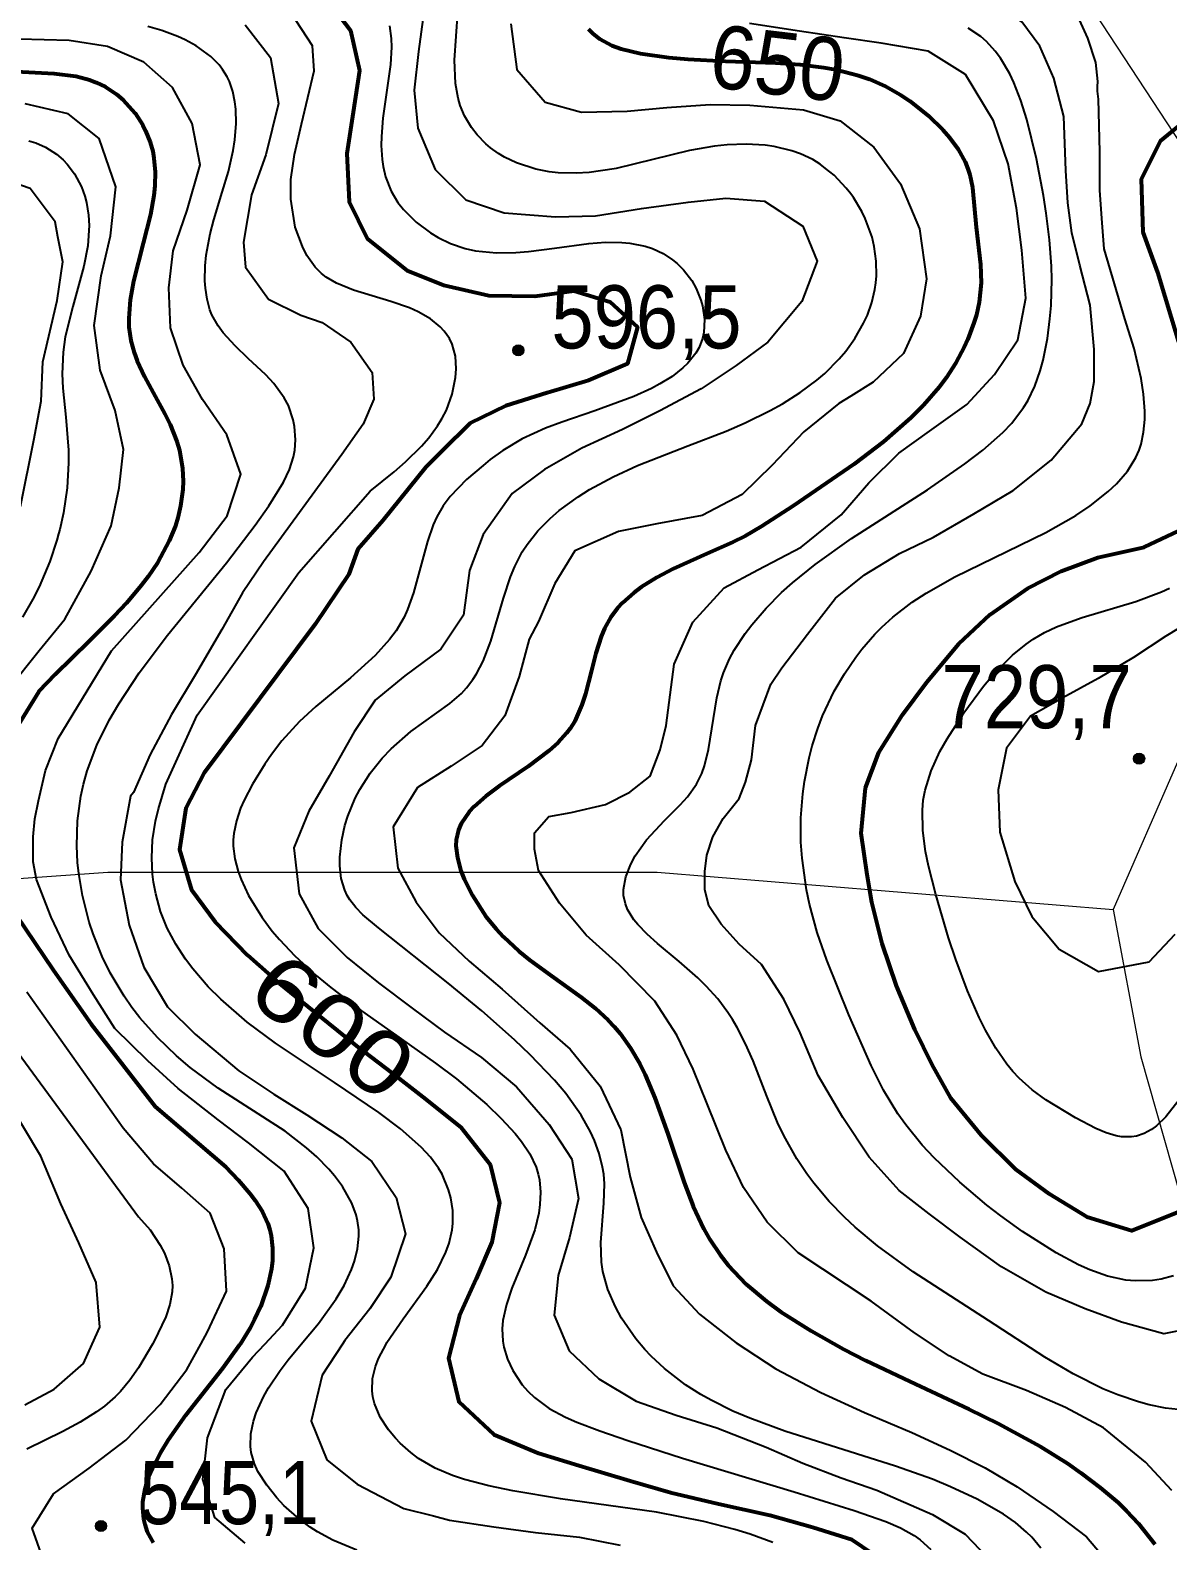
# Model space of a CAD drawing. Header units: metres. Extents: x 545098 to 555652, y 1854398 to 1862642.
# Drawn here: x 550895.9 to 551202.2, y 1859250.5 to 1859657.3 of the extents above; entities that cross this region are included whole.
import ezdxf
from ezdxf.enums import TextEntityAlignment as Align

# ---------------------------------------------------------------- set-up
doc = ezdxf.new("R2010")
doc.units = ezdxf.units.M
doc.header["$LTSCALE"] = 6.8
for name, color, linetype, lineweight in [('1', 7, 'Continuous', 25), ('2', 7, 'Continuous', 53), ('5', 7, 'Continuous', 13), ('52', 7, 'Continuous', 13), ('53', 7, 'Continuous', 13)]:
    doc.layers.add(name, color=color, linetype=linetype, lineweight=lineweight)
doc.layers.add('4', color=7, linetype='Continuous')

msp = doc.modelspace()

# ---------------------------------------------------------------- hatches: boundary and pattern name
at = {"layer": '5'}
for points in [[(551028.84, 1859571.12, 1), (551025.84, 1859571.12, 1)], [(551196, 1859461.14, 1), (551193, 1859461.14, 1)], [(550916.46, 1859254.48, 1), (550913.46, 1859254.48, 1)]]:
    msp.add_hatch(color=256, dxfattribs=at).paths.add_polyline_path(points)

# ---------------------------------------------------------------- linework, layer by layer
at = {"layer": '1'}
for points in [[(551174.26, 1859634.11), (551171.55, 1859644.39), (551167.77, 1859653.04), (551162.9, 1859659.54), (551154.26, 1859664.95), (551129.94, 1859671.27), (551119.99, 1859673.16), (551108.55, 1859678.5), (551099.54, 1859686.69), (551092.61, 1859697.07), (551089, 1859706.56), (551089.51, 1859718.16), (551095.33, 1859728.27), (551104.32, 1859737.8), (551113.07, 1859747.52), (551119.14, 1859755.52), (551125.81, 1859764.04)], [(550941.41, 1859516.65), (550948.96, 1859526.54), (550952.62, 1859537.78), (550948.88, 1859548.32), (550942.27, 1859557.88), (550937.09, 1859567.08), (550933.72, 1859577.13), (550933.26, 1859587.97), (550934.4, 1859597.94), (550938.19, 1859608.87), (550941.62, 1859621.04), (550939.51, 1859632.21), (550934.17, 1859641.92), (550926.51, 1859648.68), (550916.7, 1859652.93), (550906.35, 1859654.56), (550892.95, 1859654.95), (550881.95, 1859656.71), (550870.3, 1859662.02)], [(550939.65, 1859404.57), (550937.71, 1859407.16), (550935.07, 1859411.21), (550932.82, 1859415.49), (550931.86, 1859417.71), (550931.02, 1859419.99), (550929.72, 1859424.7), (550929.13, 1859427.91), (550928.86, 1859430.07), (550928.63, 1859434.4), (550928.86, 1859439.26), (550929.65, 1859444.33), (550930.43, 1859447.67), (550932.4, 1859454.26), (550940.87, 1859472.83), (550968.26, 1859511.3), (550987.43, 1859533.19), (550993.9, 1859538.39), (550997, 1859541.08), (551001.3, 1859545.31), (551003.24, 1859547.56), (551005.57, 1859550.73), (551006.6, 1859552.4), (551006.84, 1859552.86), (551007.96, 1859555.02), (551009.54, 1859559.26), (551010.46, 1859563.82), (551010.61, 1859566.14), (551010.38, 1859569.56), (551009.5, 1859572.78), (551008.78, 1859574.26), (551007.4, 1859576.25), (551006.28, 1859577.45), (551003.71, 1859579.55), (551000.37, 1859581.5), (550997.99, 1859582.56), (550993.01, 1859584.29), (550982.95, 1859587.3), (550978.35, 1859589.21), (550975.6, 1859590.85), (550974.34, 1859591.82), (550972.64, 1859593.48), (550970.39, 1859596.68), (550969.18, 1859599.09), (550967.29, 1859604.26), (550966.1, 1859611.8), (550966.1, 1859617.09), (550967.06, 1859623.82), (550968.99, 1859631.99), (550972.35, 1859646.42), (550971.87, 1859653.15), (550967.54, 1859659.89)], [(551001.9, 1859662.2), (551000.42, 1859651.55), (550999.33, 1859641.16), (551000.26, 1859630.91), (551004.92, 1859619.84), (551013.18, 1859611.66), (551023.55, 1859608.11), (551037.35, 1859607.02), (551048.1, 1859607.36), (551060.47, 1859609.3), (551073.07, 1859611.05), (551083.2, 1859612.07), (551093.66, 1859611.31), (551103.99, 1859604.56), (551107.81, 1859595.09), (551103.69, 1859584.22), (551094.55, 1859573.28), (551086.02, 1859567.01), (551076.53, 1859560.73), (551065.4, 1859554.78), (551055.43, 1859549.83), (551044.4, 1859544.75), (551034.41, 1859539.04), (551025.7, 1859532.53), (551017.85, 1859521.54)], [(551022.04, 1859624.09), (551019.83, 1859625.68), (551018.56, 1859626.76), (551016.25, 1859629.15), (551014.73, 1859631.11), (551012.86, 1859634.26), (551011.71, 1859637.08), (551011.14, 1859639.02), (551010.43, 1859643.01), (551010.18, 1859649.26), (551011.04, 1859662.19)], [(551203.79, 1859321.83), (551200.42, 1859320.95), (551198.09, 1859320.61), (551193.41, 1859320.48), (551190.89, 1859320.71), (551185.98, 1859321.76), (551181.24, 1859323.44), (551178.16, 1859324.83), (551172.2, 1859328.04), (551163.08, 1859333.81), (551157.28, 1859338), (551153.53, 1859340.92), (551146.24, 1859347.09), (551139.36, 1859353.6), (551136.12, 1859357.04), (551131.65, 1859362.5), (551129.53, 1859365.52), (551125.7, 1859371.84), (551122.32, 1859378.46), (551116.32, 1859392.17), (551110.41, 1859406.89), (551107.85, 1859414.35), (551105.76, 1859421.93), (551104.94, 1859425.78), (551103.74, 1859434.34), (551103.45, 1859438.67), (551103.44, 1859445.19), (551103.92, 1859451.71), (551104.36, 1859454.96), (551105.63, 1859461.39), (551106.46, 1859464.57), (551107.97, 1859469.26), (551109.29, 1859472.67), (551112.4, 1859479.27), (551115.14, 1859483.99), (551118.2, 1859488.48), (551119.85, 1859490.62), (551123.37, 1859494.68), (551125.24, 1859496.58), (551128.16, 1859499.26), (551133.42, 1859503.32), (551137.12, 1859505.75), (551144.87, 1859510.1), (551169.42, 1859522.01), (551177.45, 1859526.64), (551181.34, 1859529.26), (551186.18, 1859533.07), (551188.41, 1859535.16), (551191.35, 1859538.55), (551193.66, 1859542.27), (551194.53, 1859544.26), (551195.04, 1859545.82), (551195.72, 1859549.07), (551196.02, 1859552.44), (551196.03, 1859554.71), (551195.71, 1859559.26), (551195.1, 1859563.48), (551193.18, 1859571.64), (551190.63, 1859579.61), (551185.07, 1859598.41), (551184.5, 1859606.57), (551183.95, 1859614.22), (551183.95, 1859624.59), (551183.58, 1859638.74), (551183.32, 1859640.91), (551183.34, 1859642.2), (551183.37, 1859643.48), (551182.86, 1859648.61), (551180.68, 1859655.16), (551178.49, 1859660.07)], [(550917.2, 1859471.54), (550919.72, 1859475.88), (550925.27, 1859484.26), (550932.88, 1859494.38), (550948.75, 1859513.92), (550956.49, 1859524), (550960.19, 1859529.26), (550964.12, 1859535.63), (550965.68, 1859538.98), (550966.78, 1859542.46), (550967.12, 1859544.26), (550967.33, 1859546.97), (550967.08, 1859550.61), (550966.73, 1859552.41), (550965.41, 1859556.26), (550964.31, 1859558.34), (550961.51, 1859562.15), (550959.32, 1859564.5), (550954.58, 1859568.95), (550951.05, 1859572.28), (550947.87, 1859575.79), (550946.5, 1859577.67), (550944.84, 1859580.69), (550944.31, 1859582.03), (550943.52, 1859584.86), (550943.07, 1859587.81), (550942.94, 1859589.81), (550943.01, 1859593.85), (550943.31, 1859596.78), (550944.39, 1859602.52), (550945.37, 1859606.28), (550947.62, 1859613.72), (550949.25, 1859619.3), (550950.56, 1859624.95), (550951.02, 1859627.82), (550951.36, 1859632.21), (550951.25, 1859636.09), (550951.02, 1859638.02), (550950.44, 1859640.83), (550949.52, 1859643.5), (550948.92, 1859644.76), (550947.7, 1859646.75), (550946.74, 1859647.98), (550944.53, 1859650.22), (550940.6, 1859653.09), (550937.66, 1859654.69), (550935.61, 1859655.62), (550931.36, 1859657.21), (550927.55, 1859658.33)], [(550953.8, 1859658.73), (550960.64, 1859649.95), (550962.79, 1859637.61), (550959.35, 1859623.73), (550955.53, 1859613.01), (550953.36, 1859600.27), (550953.84, 1859593.54), (550960.09, 1859584.88), (550968.74, 1859580.56), (550974.51, 1859578.63), (550982.2, 1859573.34), (550987.97, 1859565.17), (550988.45, 1859557.95), (550985.56, 1859551.22), (550979.8, 1859543.04), (550958.7, 1859514.16), (550953.09, 1859505.79), (550947.46, 1859495.92), (550940.31, 1859483.61), (550933.91, 1859473.01), (550928.17, 1859462.27), (550923.75, 1859452.01), (550922.88, 1859451.05), (550920.65, 1859438.64), (550920.18, 1859428.49), (550922.54, 1859416.33), (550926.51, 1859405.01), (550932.87, 1859394.31), (550940.33, 1859386.97), (550952.07, 1859377.03), (550961.53, 1859370.79), (550970.37, 1859365.23), (550979.84, 1859358.99), (550987.91, 1859352.68), (550994.48, 1859342.97), (550996.97, 1859333.19), (550993.04, 1859321.54), (550987.33, 1859313), (550980.65, 1859304.45), (550980.01, 1859303.48), (550974.5, 1859295.11), (550971.52, 1859282.72), (550975.81, 1859272.3), (550983.91, 1859265.78), (550996.53, 1859259.18), (551004.46, 1859257.18), (551008.83, 1859256.08), (551020.76, 1859254.22), (551032, 1859252.7), (551043.85, 1859251.48), (551054.75, 1859249.28)], [(550992.69, 1859658.53), (550993.12, 1859655.08), (550993.19, 1859652.76), (550992.94, 1859648.05), (550990.88, 1859633.59), (550990.46, 1859628.71), (550990.42, 1859626.26), (550990.66, 1859622.46), (550990.94, 1859620.58), (550991.58, 1859617.83), (550993.09, 1859613.93), (550994.93, 1859610.9), (550996.4, 1859609.02), (550999.8, 1859605.64), (551003.69, 1859602.71), (551005.78, 1859601.46), (551009.04, 1859599.89), (551013.04, 1859598.55)], [(551025.35, 1859659.07), (551026.96, 1859646.77), (551034.54, 1859637.97), (551044.39, 1859635.22), (551056.63, 1859635.53), (551067.3, 1859636.51), (551078.96, 1859637.29), (551089.66, 1859637.1), (551104.13, 1859635.87), (551113.99, 1859632.91), (551123.09, 1859625.79), (551130.26, 1859615.98), (551135.38, 1859603.79), (551137.23, 1859590.34), (551135.67, 1859580.32), (551131.02, 1859570.25), (551122.89, 1859562.53), (551116.84, 1859558.78), (551113.65, 1859556.81), (551104.22, 1859549.15), (551095.69, 1859540.2), (551095.61, 1859540.12), (551087.58, 1859532.27), (551076.84, 1859526.58), (551064.62, 1859524.35), (551054.29, 1859522.34), (551042.54, 1859517.07), (551037.2, 1859508.3), (551032.79, 1859498.04), (551030.27, 1859493.36), (551027.54, 1859483.26), (551023.69, 1859472.69), (551017.6, 1859464.64), (551009.26, 1859459.11), (551000.2, 1859453.38), (550993.67, 1859442.8), (550994.93, 1859431.69), (550999.81, 1859422.52), (551005.98, 1859414.27), (551014.12, 1859406.57), (551022.99, 1859399.08), (551033.12, 1859390.02), (551041.3, 1859382.87), (551049.4, 1859372.92), (551054.92, 1859361.15), (551057.45, 1859348.47), (551060.4, 1859337.57), (551064.56, 1859328.2), (551069, 1859319.2)], [(551041.55, 1859446.62), (551050.82, 1859448.8), (551057.37, 1859452.08), (551062.83, 1859456.45), (551065.56, 1859463.54), (551067.19, 1859470.09), (551069.33, 1859486.57), (551074.36, 1859497.87), (551082.74, 1859507.11), (551091.87, 1859511.96), (551103.52, 1859518.08), (551114.31, 1859526.77), (551121.69, 1859535.46), (551129.81, 1859543.4), (551138.06, 1859549.31), (551148.08, 1859556.52), (551155.53, 1859564.58), (551161.88, 1859573.9), (551164.03, 1859585.16), (551162.89, 1859598.06), (551161.5, 1859609.42), (551159.2, 1859621.32), (551155.33, 1859632.92), (551147.73, 1859645.35), (551137.66, 1859651.71), (551125.02, 1859653.8), (551115.12, 1859655.26), (551103.04, 1859657.1), (551089.55, 1859659.09)], [(551166.83, 1859622.67), (551164.28, 1859633.27), (551162.68, 1859638.4), (551160.77, 1859643.27), (551159.68, 1859645.56), (551157.2, 1859649.79), (551155.78, 1859651.7), (551153.42, 1859654.27), (551151.88, 1859655.6), (551148.5, 1859657.89)], [(550890.11, 1859480.06), (550898.27, 1859490.24), (550905.25, 1859498.68), (550912.33, 1859511.61), (550917.68, 1859523.8), (550919.84, 1859534.1), (550921.05, 1859544.4), (550918.8, 1859554.91), (550914.71, 1859565.74), (550913.13, 1859577.83), (550915.03, 1859591.2), (550917.56, 1859601.98), (550918.94, 1859615.18), (550914.47, 1859628.2), (550906.09, 1859634.76), (550894.54, 1859637.52)], [(551213.28, 1859308.63), (551201.12, 1859306.27), (551189.78, 1859309.38), (551180, 1859313.01), (551169.36, 1859317.49), (551157.46, 1859324.29), (551146.28, 1859332.26), (551138, 1859338.54), (551129.92, 1859344.84), (551121.84, 1859353.83), (551114.72, 1859364.54), (551108.07, 1859375.85), (551103.23, 1859387.28), (551098.84, 1859396.4), (551092.84, 1859405.68), (551086.83, 1859411.14), (551081.92, 1859416.59), (551078.65, 1859421.51), (551077.56, 1859425.88), (551077.56, 1859430.79), (551078.1, 1859435.16), (551079.74, 1859440.07), (551082.47, 1859444.98), (551086.83, 1859450.44), (551088.47, 1859454.81), (551090.11, 1859460.81), (551091.2, 1859470.09), (551095.31, 1859481.19), (551098.28, 1859485.61), (551105.19, 1859494.68), (551112.77, 1859504.36), (551120.55, 1859510.65), (551130, 1859516.39), (551139.18, 1859520.82), (551149.96, 1859527.05), (551160.62, 1859533.37), (551170.84, 1859541.56), (551179.12, 1859551.35), (551181.28, 1859556.76), (551182.37, 1859562.71), (551182.37, 1859571.36), (551181.28, 1859583.27), (551178.58, 1859594.08), (551176.42, 1859602.74), (551175.34, 1859610.85), (551174.8, 1859619.51), (551174.26, 1859634.11)], [(550895.53, 1859627.5), (550897.37, 1859626.97), (550900.01, 1859625.86), (550902.97, 1859623.95), (550904.77, 1859622.38), (550905.87, 1859621.21), (550907.81, 1859618.65), (550909.68, 1859615.12), (550910.59, 1859612.63), (550911.05, 1859610.92), (550911.63, 1859607.47), (550911.79, 1859604.73), (550911.42, 1859599.25), (550910.38, 1859593.8), (550907.35, 1859582.9), (550905.34, 1859574.7), (550904.74, 1859570.59), (550904.54, 1859564.79), (550904.72, 1859560.9), (550905.47, 1859553.09), (550906.17, 1859544.26), (550906.21, 1859540.85), (550905.82, 1859534.05), (550904.83, 1859527.31), (550903.85, 1859522.88), (550903.53, 1859521.67), (550903.07, 1859519.97), (550901.18, 1859514.26), (550898.29, 1859507.44), (550896.61, 1859504.13), (550893.78, 1859499.26)], [(551050.09, 1859323.06), (551049.71, 1859325.55), (551049.55, 1859330.8), (551050.38, 1859341.39), (551050.51, 1859346.65), (551050.32, 1859349.26), (551050.03, 1859351.11), (551049.13, 1859354.77), (551047.82, 1859358.34), (551046.76, 1859360.66), (551044.27, 1859365.12), (551040.14, 1859370.96), (551037.1, 1859374.59), (551030.55, 1859381.4), (551026.29, 1859385.45), (551017.53, 1859393.2), (551008.49, 1859400.68), (550989.71, 1859415.56), (550985.47, 1859419.12), (550983.58, 1859421.05), (550981.96, 1859423.14), (550981.29, 1859424.26), (550980.6, 1859425.73), (550979.67, 1859428.9), (550979.28, 1859432.28), (550979.27, 1859434.6), (550979.77, 1859439.26), (550980.63, 1859443.15), (550981.41, 1859445.66), (550983.41, 1859450.49), (550984.63, 1859452.79), (550987.43, 1859457.19), (550990.7, 1859461.27), (550993.11, 1859463.81), (550998.41, 1859468.44), (551008.91, 1859476.01), (551012.02, 1859478.73), (551013.41, 1859480.22), (551015.11, 1859482.43), (551016.11, 1859484.01), (551017.84, 1859487.37), (551019.93, 1859492.8), (551023.35, 1859504.37), (551025.26, 1859510.1), (551026.39, 1859512.86), (551028.41, 1859516.8), (551029.68, 1859518.78), (551032.59, 1859522.49), (551035.91, 1859525.86), (551038.31, 1859527.93), (551043.41, 1859531.66), (551046.5, 1859533.6), (551052.87, 1859537.05), (551059.45, 1859540.05), (551073, 1859545.36), (551083.29, 1859549.37), (551088.41, 1859551.57), (551095.19, 1859554.89), (551098.49, 1859556.72), (551103.26, 1859559.73), (551107.74, 1859563.07), (551109.86, 1859564.88), (551113.76, 1859568.78), (551115.54, 1859570.89), (551117.96, 1859574.26), (551120.33, 1859578.43), (551121.32, 1859580.62), (551122.52, 1859584.01), (551123.36, 1859587.49), (551123.62, 1859589.26), (551123.79, 1859591.21), (551123.74, 1859595.13), (551123.2, 1859599.04), (551122.58, 1859601.61), (551120.76, 1859606.61), (551119.82, 1859608.54), (551117.59, 1859612.24), (551116.84, 1859613.24), (551115.65, 1859614.82), (551112.35, 1859618.3), (551110.03, 1859620.12), (551108.62, 1859621.23), (551106.62, 1859622.46), (551103.32, 1859624.03), (551101.02, 1859624.85), (551096.23, 1859626), (551093.77, 1859626.34), (551088.72, 1859626.62), (551083.6, 1859626.42), (551080.17, 1859626.07), (551073.41, 1859624.92), (551053.71, 1859620.12), (551053.14, 1859619.98), (551046.39, 1859618.98), (551042.94, 1859618.78), (551038.1, 1859618.94), (551035.68, 1859619.22), (551032.08, 1859619.91), (551026.86, 1859621.59), (551023.59, 1859623.16), (551022.04, 1859624.09)], [(551208.41, 1859285.51), (551201.59, 1859286.23), (551197.21, 1859287.12), (551194.35, 1859287.89), (551188.77, 1859289.77), (551184.7, 1859291.46), (551176.78, 1859295.43), (551169.08, 1859299.97), (551153.96, 1859309.8), (551133.69, 1859322.95), (551124.07, 1859329.94), (551118.03, 1859334.98), (551115.15, 1859337.65), (551111.04, 1859341.89), (551106.95, 1859346.77), (551105.04, 1859349.34), (551102.36, 1859353.33), (551098.81, 1859359.65), (551097.17, 1859363.12), (551094.25, 1859370.24), (551090.54, 1859379.75), (551088.53, 1859384.35), (551086.28, 1859388.76), (551085.03, 1859390.87), (551083.78, 1859392.78), (551081.02, 1859396.42), (551077.91, 1859399.89), (551075.66, 1859402.14), (551070.69, 1859406.54), (551064.81, 1859411.37), (551062.02, 1859413.85), (551059.54, 1859416.44), (551058.47, 1859417.77), (551056.78, 1859420.55), (551056.19, 1859422), (551055.7, 1859424.26), (551055.66, 1859425.9), (551056.25, 1859429.3), (551057.59, 1859432.74), (551058.82, 1859435), (551061.83, 1859439.26), (551066.67, 1859444.44), (551070.95, 1859448.67), (551072.89, 1859450.82), (551075.35, 1859454.26), (551076.76, 1859457.16), (551077.49, 1859459.22), (551078.58, 1859463.57), (551080.77, 1859477.5), (551081.84, 1859482.06), (551082.55, 1859484.26), (551084.16, 1859487.98), (551085.45, 1859490.34), (551088.41, 1859494.82), (551090.21, 1859497.19), (551094.06, 1859501.67), (551098.22, 1859505.85), (551101.14, 1859508.48), (551107.28, 1859513.46), (551117.06, 1859520.39), (551137.53, 1859533.57), (551147.56, 1859540.53), (551152.39, 1859544.26), (551157.77, 1859548.97), (551160.22, 1859551.52), (551163.41, 1859555.69), (551164.52, 1859557.55), (551166.4, 1859561.48), (551167.86, 1859565.63), (551168.63, 1859568.48), (551169.79, 1859574.26), (551170.49, 1859579.6), (551170.78, 1859583.15), (551170.98, 1859590.22), (551170.89, 1859593.76), (551170.4, 1859600.85), (551169.52, 1859608.01), (551168.75, 1859612.84), (551166.83, 1859622.67)], [(550893.3, 1859529.09), (550896.89, 1859546.87), (550898.82, 1859557.45), (550899.3, 1859568.03), (550903.13, 1859584.52), (550904.64, 1859594.96), (550903.35, 1859601.67), (550902.58, 1859605.71), (550895.93, 1859614.72), (550886.45, 1859617.95)], [(551013.04, 1859598.55), (551015.8, 1859597.94), (551021.49, 1859597.33), (551026.64, 1859597.42), (551030.12, 1859597.71), (551037.12, 1859598.62), (551046.35, 1859599.86), (551050.85, 1859600.2), (551055.22, 1859600.17), (551057.35, 1859599.98), (551061.47, 1859599.17), (551063.45, 1859598.51), (551066.32, 1859597.16), (551068.89, 1859595.46), (551070.1, 1859594.46), (551071.8, 1859592.77), (551074.02, 1859589.87), (551075.23, 1859587.72), (551076.47, 1859584.64), (551076.91, 1859583.05), (551077.45, 1859579.45), (551077.29, 1859575.93), (551076.93, 1859574.26), (551076, 1859571.87), (551075.16, 1859570.38), (551072.98, 1859567.65), (551071.68, 1859566.39), (551068.75, 1859564.09), (551065.47, 1859562.05), (551063.16, 1859560.82), (551058.41, 1859558.65), (551047.95, 1859554.79), (551039.02, 1859551.76), (551034.7, 1859550.13), (551028.41, 1859547.23), (551023.16, 1859544.1), (551019.79, 1859541.71), (551017.9, 1859540.12), (551013.41, 1859536.35), (551009, 1859531.77), (551007.13, 1859529.26), (551005.4, 1859526.23), (551004.44, 1859524.1), (551002.86, 1859519.65), (550999.12, 1859505.76), (550997.54, 1859501.35), (550996.58, 1859499.26), (550994.4, 1859495.56), (550992.69, 1859493.26), (550988.8, 1859488.94), (550982.15, 1859482.95), (550972.82, 1859475.22), (550968.41, 1859471.16), (550963.68, 1859465.95), (550960.84, 1859462.24), (550959.06, 1859459.67), (550955.77, 1859454.26), (550953.53, 1859449.97), (550952.57, 1859447.77), (550951.41, 1859444.41), (550950.7, 1859440.99), (550950.56, 1859439.26), (550950.56, 1859437.56), (550950.99, 1859434.15), (550951.89, 1859430.77), (550952.7, 1859428.55), (550954.71, 1859424.26), (550958.33, 1859418.36), (550961.08, 1859414.72), (550963.04, 1859412.41), (550967.18, 1859408.03), (550972.89, 1859402.77), (550976.87, 1859399.48), (550985.13, 1859393.25), (550993.64, 1859387.25), (551005.05, 1859379.17), (551010.67, 1859374.9), (551018.83, 1859368.01), (551022.73, 1859364.26), (551026.5, 1859360.19), (551028.22, 1859358.04), (551030.44, 1859354.68), (551032.11, 1859351.12), (551032.69, 1859349.26), (551033.03, 1859347.67), (551033.33, 1859344.39), (551033.17, 1859341.03), (551032.85, 1859338.77), (551031.77, 1859334.26), (551029.27, 1859327.41), (551025.58, 1859318.55), (551024.11, 1859314.17), (551023.18, 1859309.79), (551023, 1859307.59), (551023.17, 1859304.26), (551023.46, 1859302.65), (551024.42, 1859299.43), (551025.86, 1859296.32), (551028.41, 1859292.49), (551029.91, 1859290.76), (551031.7, 1859289.05)], [(551017.85, 1859521.54), (551014.23, 1859511.8), (551012.6, 1859499.75), (551006.44, 1859490.67), (550996.76, 1859483.4), (550988.79, 1859476.87), (550983.09, 1859468.38), (550976.42, 1859456.46), (550970.93, 1859446.98), (550966.88, 1859437.14), (550968.3, 1859424.76), (550973.43, 1859415.41), (550981.26, 1859407.57), (550989.72, 1859400.78), (550998.72, 1859393.94), (551007.45, 1859387.51), (551017.42, 1859380.68), (551026.88, 1859372.72), (551035.63, 1859362.64), (551041.72, 1859353.3), (551043.57, 1859342.68), (551041.1, 1859332.18), (551038.07, 1859321.93), (551037.02, 1859311.29), (551040.99, 1859301.69), (551049.01, 1859294.09), (551059.09, 1859288.13), (551069.86, 1859284.31), (551080.8, 1859280.93), (551094.11, 1859275.7), (551103.97, 1859271.44), (551114.23, 1859267.45), (551123.87, 1859264.13), (551138.84, 1859257.6), (551147.66, 1859252.24), (551155.67, 1859243.89)], [(550953.8, 1859249.86), (550945.64, 1859256.8), (550942.34, 1859267.04), (550943.64, 1859278.27), (550948.6, 1859291.24), (550955.8, 1859299.97), (550959.09, 1859303.48), (550963.87, 1859308.59), (550970.07, 1859318.49), (550972.27, 1859329.4), (550970.75, 1859339.96), (550964.25, 1859350.01), (550954.71, 1859357.65), (550946.53, 1859363.85), (550935.71, 1859372.29), (550927.59, 1859379.78), (550918.68, 1859388.46), (550912.94, 1859397.54), (550906.36, 1859408.22), (550901.55, 1859418.49), (550897.62, 1859428.58), (550896.66, 1859433.39), (550896.66, 1859440.12), (550897.14, 1859444.93), (550898.1, 1859449.74), (550900.03, 1859457.92), (550903.39, 1859466.57), (550917.81, 1859490.14), (550941.41, 1859516.65)], [(551205.28, 1859369.27), (551201.72, 1859364.68), (551199.17, 1859362.25), (551197.86, 1859361.28), (551195.86, 1859360.16), (551193.84, 1859359.48), (551192.48, 1859359.26), (551189.74, 1859359.3), (551188.36, 1859359.53), (551185.6, 1859360.34), (551182.84, 1859361.5), (551177.36, 1859364.43), (551169.43, 1859369.22), (551165.69, 1859371.95), (551162.17, 1859375.12), (551160.5, 1859376.91), (551158.9, 1859378.86), (551155.9, 1859383.18), (551153.15, 1859387.99), (551151.44, 1859391.41), (551148.29, 1859398.62), (551145.12, 1859407.09), (551143.21, 1859412.86), (551139.76, 1859424.52), (551137.78, 1859432.26), (551137, 1859436.09), (551136.23, 1859441.75), (551136.13, 1859447.29), (551136.39, 1859450), (551136.88, 1859452.66), (551138.49, 1859457.89), (551140.85, 1859463.06), (551142.78, 1859466.51), (551147.32, 1859473.51), (551152.6, 1859480.67), (551155.55, 1859484.16), (551160.45, 1859489.05), (551164.08, 1859491.97), (551166.01, 1859493.3), (551169.06, 1859495.09), (551172.3, 1859496.64), (551174, 1859497.26), (551179.21, 1859499.17), (551193.64, 1859503.44), (551200.51, 1859506.05), (551202.66, 1859507.09)], [(551211.46, 1859500.04), (551201.71, 1859494.15), (551193.01, 1859488.39), (551183.45, 1859482.74), (551174, 1859477.49), (551165.24, 1859472.62), (551158.82, 1859463.93), (551156.55, 1859452.76), (551156.97, 1859441.38), (551161.05, 1859428.1), (551165.62, 1859418.61), (551173, 1859409.79), (551183.55, 1859403.81), (551197.23, 1859406.44), (551204.22, 1859413.91)], [(550983.84, 1859247.99), (550977.4, 1859250.64), (550973.29, 1859252.88), (550971.31, 1859254.16), (550968.41, 1859256.28), (550964.23, 1859259.99), (550962.29, 1859262.07), (550959.59, 1859265.44), (550957.22, 1859269.2), (550956.3, 1859271.18), (550955.39, 1859274.26), (550955.19, 1859275.93), (550955.31, 1859279.3), (550956.03, 1859282.7), (550956.78, 1859284.94), (550958.73, 1859289.26), (550960.11, 1859291.72), (550963.18, 1859296.34), (550965.4, 1859299.25), (550968.88, 1859303.48), (550973.49, 1859309.06), (550978.33, 1859315.68), (550980.44, 1859319.26), (550982.43, 1859323.55), (550983.22, 1859325.77), (550984.06, 1859329.17), (550984.41, 1859332.57), (550984.38, 1859334.26), (550984.04, 1859336.7), (550983.65, 1859338.31), (550982.49, 1859341.44), (550979.97, 1859345.93), (550977.88, 1859348.75), (550976.35, 1859350.55), (550973.06, 1859353.91), (550970.29, 1859356.37), (550964.52, 1859360.78), (550946.52, 1859372.37), (550938.93, 1859378), (550935.31, 1859381.07), (550930.18, 1859386.01), (550925.46, 1859391.33), (550923.29, 1859394.14), (550921.18, 1859397.16), (550917.42, 1859403.48), (550915.26, 1859407.89), (550912.81, 1859413.97), (550911.78, 1859417.09), (550909.95, 1859424.26), (550908.97, 1859430.19), (550908.66, 1859433.17), (550908.43, 1859437.66), (550908.62, 1859444.38), (550909.51, 1859451.01), (550910.22, 1859454.26), (550911.23, 1859457.84), (550913.87, 1859464.81), (550917.2, 1859471.54)], [(551203.31, 1859264.04), (551196.26, 1859271.65), (551184.92, 1859280.88), (551174.69, 1859286.38), (551164.14, 1859290.98), (551152.44, 1859295.34), (551143.35, 1859300.34), (551134, 1859306.48), (551122.32, 1859315.03), (551102.68, 1859328.07), (551094.37, 1859336.27), (551087.96, 1859345.68), (551083.18, 1859355.72), (551078.21, 1859368.2), (551074.38, 1859377.5), (551070.03, 1859386.63), (551064.07, 1859395.87), (551054.49, 1859405.64), (551045.57, 1859413.56), (551038.39, 1859422.23), (551032.8, 1859430.99), (551031.73, 1859436.79), (551031.73, 1859441.16), (551035.55, 1859445.53), (551041.55, 1859446.62)], [(551095.91, 1859250), (551089.77, 1859252.26), (551085.63, 1859253.56), (551077.26, 1859255.73), (551064.51, 1859258.17), (551038.69, 1859261.81), (551025.82, 1859263.93), (551019.44, 1859265.28), (551012.85, 1859267.01), (551009.63, 1859268.1), (551004.94, 1859270.1), (551000.48, 1859272.7), (550998.36, 1859274.26), (550995.54, 1859276.78), (550994.22, 1859278.16), (550992.41, 1859280.35), (550990.17, 1859283.83), (550988.63, 1859287.45), (550988.18, 1859289.26), (550987.97, 1859290.91), (550988.11, 1859294.18), (550988.89, 1859297.43), (550989.71, 1859299.57), (550991.75, 1859303.48), (550991.95, 1859303.86), (550996.31, 1859310.3), (551002.68, 1859319.06), (551005.53, 1859323.58), (551007.83, 1859328.23), (551008.68, 1859330.61), (551009.52, 1859334.26), (551009.7, 1859335.97), (551009.68, 1859339.42), (551009.17, 1859342.83), (551008.57, 1859345.06), (551006.79, 1859349.26), (551005.86, 1859350.84), (551003.7, 1859353.8), (551001.21, 1859356.52), (550995.59, 1859361.43), (550989.8, 1859365.81), (550977.86, 1859373.92), (550961.95, 1859384.48), (550954.36, 1859390.14), (550947.22, 1859396.34), (550943.86, 1859399.71), (550939.65, 1859404.57)], [(550900.26, 1859243.05), (550896.46, 1859253.86), (550902.19, 1859263.17), (550911.77, 1859270.04), (550921.69, 1859277.6), (550930.93, 1859287.23), (550938.05, 1859296.6), (550941.87, 1859303.48), (550943.68, 1859306.75), (550948.78, 1859317.7), (550948.12, 1859329.11), (550944.36, 1859338.75), (550936.76, 1859345.45), (550929.08, 1859352.02), (550920.9, 1859361.66), (550894.97, 1859398.28)], [(550894.46, 1859287.11), (550902.37, 1859291.35), (550910.23, 1859298.22), (550912.59, 1859303.48), (550914.62, 1859308.01), (550913.67, 1859320.03), (550909.02, 1859330.75), (550904.18, 1859341.22), (550898.73, 1859354.09), (550874.54, 1859394.45)], [(550883.43, 1859394.43), (550925.08, 1859337.79), (550928.16, 1859334.26), (550930.91, 1859330.15), (550932.05, 1859327.95), (550933.35, 1859324.52), (550934.07, 1859321.02), (550934.18, 1859319.26), (550934.11, 1859317.55), (550933.49, 1859314.15), (550932.38, 1859310.8), (550929.26, 1859304.26), (550928.81, 1859303.48), (550925.08, 1859297.07), (550922.75, 1859293.75), (550920.17, 1859290.68), (550918.77, 1859289.26), (550915.86, 1859286.76), (550913.78, 1859285.23), (550909.34, 1859282.45), (550904.65, 1859279.94), (550894.98, 1859275.15)], [(551168.06, 1859248.47), (551165.6, 1859251.45), (551164.22, 1859252.83), (551161.22, 1859255.39), (551157.96, 1859257.7), (551150.89, 1859261.73), (551143.74, 1859265.07), (551138.86, 1859267.06), (551128.94, 1859270.61), (551099.14, 1859279.98), (551089.69, 1859283.48), (551085.14, 1859285.44), (551079.29, 1859288.34), (551076.48, 1859289.93), (551072.4, 1859292.52), (551066.67, 1859296.91), (551063.12, 1859300.23), (551061.43, 1859302.02), (551059.02, 1859304.87), (551055.14, 1859310.47), (551053.48, 1859313.47), (551051.45, 1859318.18), (551050.09, 1859323.06)], [(551069, 1859319.2), (551076.17, 1859311.49), (551086.03, 1859303.8), (551096.66, 1859296.84), (551108.83, 1859290.4), (551120.54, 1859285.08), (551133.33, 1859279.67), (551143.58, 1859274.93), (551153.07, 1859270.19), (551161.65, 1859265.02), (551171.38, 1859258.39), (551180.38, 1859251.55), (551187.42, 1859243.19)], [(551031.7, 1859289.05), (551035.67, 1859286.14), (551040.02, 1859283.79), (551043.06, 1859282.46), (551049.28, 1859280.12), (551056.8, 1859277.53), (551071.58, 1859272.77), (551101.65, 1859263.69), (551117.81, 1859258.65), (551126.27, 1859255.71), (551130.27, 1859253.96), (551133.92, 1859251.94), (551135.57, 1859250.79), (551138.42, 1859248.19)]]:
    msp.add_lwpolyline(points, dxfattribs=at)
at = {"layer": '2'}
for points in [[(550974.94, 1859666.75), (550982.18, 1859657.27), (550984.57, 1859646.46), (550982.83, 1859635.24), (550981.19, 1859624.15), (550981.82, 1859611.08), (550986.66, 1859601.21), (550997.43, 1859592.58), (551006.84, 1859588.85), (551007.31, 1859588.66), (551019.4, 1859585.86), (551031.81, 1859585.66), (551042.31, 1859587.15), (551051.97, 1859584.16), (551059.42, 1859577.38), (551056.78, 1859567.45), (551046.22, 1859562.95), (551035.09, 1859559.68), (551023.97, 1859556.19), (551014.4, 1859551.49), (551006.84, 1859544.06), (551002.39, 1859539.68), (550990.85, 1859525.25), (550984.12, 1859517.56), (550981.72, 1859510.82), (550972.59, 1859497.36), (550942.71, 1859457.35), (550937.77, 1859447.83), (550936.14, 1859436.69), (550939.3, 1859425.8), (550945.73, 1859417.15), (550954.45, 1859408.24), (550963.01, 1859400.6), (550973.52, 1859392.02), (550983.75, 1859383.83), (550993.59, 1859376.35), (551001.66, 1859370.05), (551011.9, 1859361.86), (551019.78, 1859351.88), (551022.24, 1859341.56), (551020.22, 1859330.9), (551015.96, 1859321.04), (551011.49, 1859311.15), (551008.5, 1859299.72), (551011.34, 1859287.94), (551020.7, 1859279.11), (551032.8, 1859274.06), (551043.62, 1859270.77), (551057.43, 1859266.68)], [(551046.26, 1859657.57), (551047.36, 1859656.47), (551049.18, 1859655.02), (551052.53, 1859653.23), (551055, 1859652.34), (551060.24, 1859651.08), (551067.86, 1859649.95), (551072.96, 1859649.5), (551083.17, 1859649.02), (551096.62, 1859648.57), (551103.2, 1859648.12), (551109.63, 1859647.31), (551112.78, 1859646.74), (551118.94, 1859645.15), (551121.94, 1859644.1), (551126.32, 1859642.16), (551130.29, 1859639.9), (551132.86, 1859638.17), (551137.79, 1859634.26), (551141.68, 1859630.5), (551143.46, 1859628.47), (551145.81, 1859625.26), (551147.69, 1859621.83), (551148.41, 1859620.03), (551148.92, 1859618.37), (551149.64, 1859614.95), (551150.64, 1859604.26), (551151.83, 1859594.24), (551152.01, 1859589.26), (551151.46, 1859584.11), (551150.7, 1859580.7), (551150.04, 1859578.47), (551148.41, 1859574.12), (551147.41, 1859571.93), (551145.14, 1859567.73), (551142.54, 1859563.74), (551140.63, 1859561.19), (551136.47, 1859556.34), (551133.07, 1859552.89), (551125.7, 1859546.43), (551117.8, 1859540.43), (551101.45, 1859529.26), (551092.83, 1859523.63), (551088.41, 1859521.08), (551085.07, 1859519.41), (551078.21, 1859516.36), (551069.04, 1859512.28), (551064.62, 1859509.97), (551060.41, 1859507.3), (551058.41, 1859505.79), (551055.41, 1859503.1), (551054.05, 1859501.63), (551052.24, 1859499.26), (551050.54, 1859496.21), (551049.62, 1859494.06), (551048.18, 1859489.55), (551047.02, 1859484.88), (551045.45, 1859478.63), (551044.47, 1859475.6), (551042.53, 1859471.28), (551041.28, 1859469.26), (551040.32, 1859467.97), (551038.1, 1859465.52), (551035.59, 1859463.24), (551029.96, 1859459.03), (551022.16, 1859453.74)], [(550890.4, 1859646.29), (550902.38, 1859645.69), (550908.18, 1859644.9), (550911.87, 1859643.93), (550913.65, 1859643.28), (550916.21, 1859642.05), (550919.14, 1859640.1), (550920.95, 1859638.56), (550924.14, 1859634.98), (550926.2, 1859631.77), (550926.97, 1859630.26), (550928.21, 1859627.14), (550928.88, 1859624.73), (550929.23, 1859622.89), (550929.55, 1859619.16), (550929.45, 1859615.38), (550929.19, 1859612.83), (550928.28, 1859607.71), (550926.36, 1859599.99), (550923.74, 1859589.75), (550922.82, 1859584.72), (550922.43, 1859579.79), (550922.48, 1859577.36), (550922.95, 1859573.79), (550923.85, 1859570.49), (550924.66, 1859568.32), (550926.67, 1859564.03), (550928.99, 1859559.76), (550932.15, 1859554.02), (550933.6, 1859551.09), (550935.42, 1859546.58), (550936.1, 1859544.26), (550936.93, 1859539.27), (550937.07, 1859535.9), (550936.98, 1859533.66), (550936.41, 1859529.26), (550935.65, 1859525.99), (550934.99, 1859523.87), (550933.35, 1859519.77), (550930.17, 1859513.92), (550927.64, 1859510.18), (550925.8, 1859507.76), (550921.8, 1859503.03), (550918.58, 1859499.58), (550911.8, 1859492.8), (550902.6, 1859483.81), (550898.18, 1859479.23), (550890.16, 1859466.09)], [(551205.21, 1859573.3), (551199.51, 1859592.05), (551195.63, 1859602.9), (551195.17, 1859617.16), (551200.22, 1859627.49), (551209.64, 1859635.15)], [(551204.82, 1859338.93), (551192.55, 1859333.98), (551180.51, 1859337.65), (551170.41, 1859343.81), (551161.32, 1859350.53), (551152.03, 1859359.69), (551143.82, 1859369.74), (551138.75, 1859378.66), (551134.14, 1859388.19), (551129.15, 1859399.92), (551125.27, 1859411.35), (551122.51, 1859422.5), (551121.25, 1859429.95), (551119.66, 1859441.06), (551120.8, 1859453.32), (551124.45, 1859462.84), (551130.81, 1859472.91), (551137.32, 1859481.71), (551145.99, 1859492.06), (551154.44, 1859499.93), (551164.57, 1859507.04), (551173.52, 1859511.65), (551183.43, 1859515.32), (551195.91, 1859518.12), (551205.21, 1859522.46)], [(551022.16, 1859453.74), (551018.56, 1859451.07), (551015.41, 1859448.27), (551014.07, 1859446.8), (551011.95, 1859443.65), (551011.22, 1859441.97), (551010.62, 1859439.26), (551010.55, 1859437.69), (551010.94, 1859434.39), (551011.9, 1859430.97), (551012.79, 1859428.69), (551014.98, 1859424.26), (551018.63, 1859418.64), (551021.36, 1859415.27), (551023.31, 1859413.17), (551027.5, 1859409.26), (551030.33, 1859406.98), (551036.26, 1859402.63), (551044.23, 1859396.92), (551048.02, 1859393.92), (551051.53, 1859390.7), (551053.15, 1859388.99), (551054.72, 1859387.13), (551057.55, 1859383.17), (551060.02, 1859378.93), (551061.5, 1859375.97), (551064.13, 1859369.79), (551067.56, 1859360.1), (551071.97, 1859347), (551074.44, 1859340.64), (551077.3, 1859334.54), (551078.93, 1859331.64), (551081.65, 1859327.49), (551083.82, 1859324.73), (551088.68, 1859319.64), (551094.13, 1859315.03), (551098.01, 1859312.2), (551106.16, 1859307), (551114.91, 1859302.12), (551120.83, 1859299.09), (551132.77, 1859293.37), (551148.68, 1859285.96), (551156.51, 1859282.12), (551167.94, 1859275.9), (551175.28, 1859271.31), (551178.85, 1859268.84), (551184.05, 1859264.89), (551188.83, 1859260.79), (551191.12, 1859258.61), (551194.37, 1859255.17), (551198.77, 1859249.61)], [(550892.09, 1859418.96), (550902.18, 1859404.05), (550912.27, 1859389.62), (550929.57, 1859367.5), (550948.59, 1859351.2), (550951.9, 1859347.74), (550955.06, 1859344.07), (550956.51, 1859342.14), (550958.42, 1859339.12), (550959.9, 1859335.93), (550960.44, 1859334.26), (550960.81, 1859332.65), (550961.18, 1859329.34), (550961.11, 1859325.96), (550960.85, 1859323.7), (550959.91, 1859319.26), (550957.98, 1859313.65), (550956.33, 1859310.1), (550955.1, 1859307.81), (550952.43, 1859303.48)], [(550929.08, 1859249.92), (550927.52, 1859252.79), (550926.82, 1859254.89), (550926.5, 1859256.33), (550926.22, 1859259.26), (550926.27, 1859261.02), (550926.83, 1859264.47), (550927.88, 1859267.83), (550928.81, 1859270.01), (550931.03, 1859274.26), (550933.15, 1859277.72), (550937.83, 1859284.32), (550941.12, 1859288.57), (550947.74, 1859296.96), (550952.36, 1859303.37), (550952.43, 1859303.48)], [(551057.43, 1859266.68), (551068.34, 1859263.51), (551081.27, 1859260.49), (551095.08, 1859257.36), (551106.53, 1859254.15), (551117.13, 1859250.84), (551125.79, 1859245.04)]]:
    msp.add_lwpolyline(points, dxfattribs=at)
at = {"layer": '5'}
for centre in [(551027.34, 1859571.12), (551194.5, 1859461.14), (550914.96, 1859254.48)]:
    msp.add_circle(centre, 1.5, dxfattribs=at)
at = {"layer": '52'}
for points in [[(551142.76, 1859714.04), (551158.4, 1859705.08), (551180.74, 1859664.74), (551236.59, 1859579.6), (551256.69, 1859545.99), (551303.82, 1859517.3)], [(551303.82, 1859517.3), (551261.76, 1859512.33), (551229.6, 1859492.48), (551204.86, 1859460.22), (551187.54, 1859420.52)], [(551187.54, 1859420.52), (551194.96, 1859380.82), (551209.81, 1859328.71), (551237.02, 1859271.64), (551230.39, 1859253.34)]]:
    msp.add_lwpolyline(points, dxfattribs=at)
at = {"layer": '53'}
msp.add_lwpolyline([(550533.34, 1859428.33), (550582.63, 1859417.05), (550694.75, 1859414.8), (550916.76, 1859430.55), (551064.76, 1859430.55), (551187.54, 1859420.52)], dxfattribs=at)

# ---------------------------------------------------------------- texts
at = {"layer": '4'}
for s, rotation, width, p in [('650', 353.231, 0.95, (551096.15, 1859640.03)), ('600', 322.452, 1.25, (550972.24, 1859382.34))]:
    msp.add_text(s, height=17, rotation=rotation, dxfattribs=dict(at, width=width)).set_placement(p, align=Align.CENTER)
at = {"layer": '5'}
for s, width, p in [('596,5', 0.9, (551061.84, 1859571.62)), ('729,7', 0.9, (551166.91, 1859469.32)), ('545,1', 0.85, (550949.46, 1859254.98))]:
    msp.add_text(s, height=17, dxfattribs=dict(at, width=width)).set_placement(p, align=Align.CENTER)

doc.saveas('drawing.dxf')
